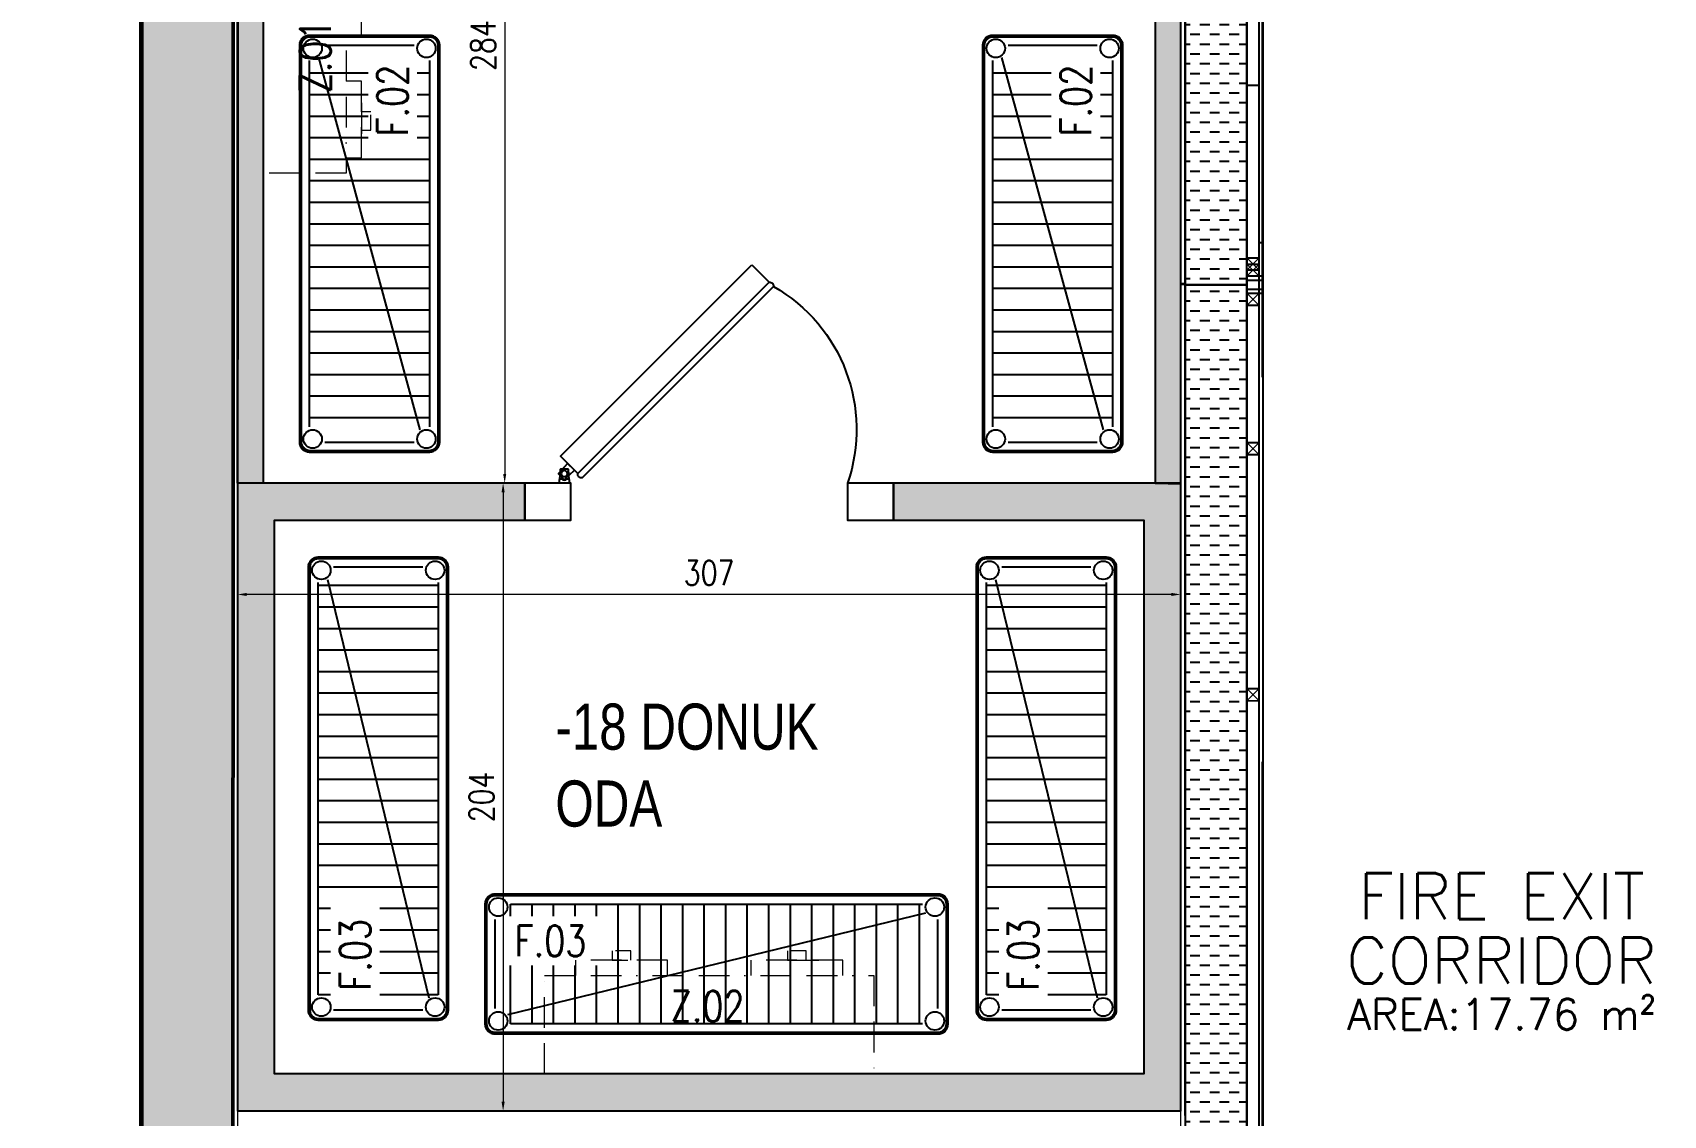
# Model space of a CAD drawing. Extents: x 820 to 5791, y 1495 to 5010.
# Drawn here: x 2020 to 2550, y 3197 to 3549 of the extents above; entities that cross this region are included whole.
import ezdxf
from ezdxf.enums import TextEntityAlignment as Align

# ---------------------------------------------------------------- set-up
doc = ezdxf.new("R2010")
doc.units = 0
doc.header["$LTSCALE"] = 20
for name, pattern in [('( Hidden )', [0.375, 0.25, -0.125]), ('BORDER', [1.75, 0.5, -0.25, 0.5, -0.25, 0, -0.25]), ('CACHE', [0.375, 0.25, -0.125]), ('DASHED2', [0.375, 0.25, -0.125])]:
    doc.linetypes.add(name, pattern=pattern)
doc.layers.get('0').update_dxf_attribs({"linetype": 'CONTINUOUS', "lineweight": 15})
doc.layers.get('DEFPOINTS').update_dxf_attribs({"linetype": 'CONTINUOUS'})
for name, color, linetype, lineweight in [('-DWG_ANA', 7, 'CONTINUOUS', 50), ('-DWG_DETAY1', 7, 'CONTINUOUS', 25), ('-dwg_sdepo', 7, 'BORDER', 9), ('3_V_Profile_Metal', 141, 'CONTINUOUS', 15), ('_00_TT_PLASTER INTERIOR', 60, 'CONTINUOUS', 0), ('Asma Tavan Ölçü', 7, 'CONTINUOUS', 15), ('DUVAR', 7, 'CONTINUOUS', 60), ('KOLON', 7, 'CONTINUOUS', 50), ('NO', 7, 'CONTINUOUS', 30), ('ölç', 63, 'CONTINUOUS', 20)]:
    doc.layers.add(name, color=color, linetype=linetype, lineweight=lineweight)
for name, color, linetype in [('2_V_Wall', 43, 'CONTINUOUS'), ('2_V_Wall_Cementboard', 240, 'CONTINUOUS'), ('2_V_Wall_Gasblock', 133, 'CONTINUOUS'), ('3_V_Insulation_Sound', 41, 'BATTING'), ('Alan', 102, 'CONTINUOUS'), ('BL-F', 34, 'CONTINUOUS'), ('BL-Z', 117, 'CONTINUOUS'), ('Kiriş', 7, 'CONTINUOUS'), ('Kıtc-003 Kapı', 3, 'CONTINUOUS'), ('Kıtc-034 Soğuk Oda', 1, 'CONTINUOUS'), ('Oda', 7, 'CONTINUOUS'), ('SDNO', 7, 'CONTINUOUS'), ('TARAMA', 8, 'CONTINUOUS')]:
    doc.layers.add(name, color=color, linetype=linetype)
doc.layers.add('_00_TT_AREA', color=140, linetype='CONTINUOUS', plot=False)
doc.layers.add('dış ölçü', color=7, linetype='CONTINUOUS', lineweight=20, true_color=0x0d6787)
doc.styles.add('BLM_YAZI', font='stylu.ttf', dxfattribs={"width": 0.8})
doc.styles.add('ROMANS', font='romans.shx', dxfattribs={"width": 0.8})
doc.styles.add('ROMANSTW', font='Romanstw.shx', dxfattribs={"width": 0.8})
doc.styles.get("Standard").update_dxf_attribs({"font": 'txttw.shx'})
doc.styles.add('TRS', font='times.ttf', dxfattribs={"width": 0.8})
doc.linetypes.add('BATTING', pattern='A,0.00254,-2.54,[134,ltypeshp.shx,S=2.54,R=0,X=-2.54,Y=0],-5.08,[134,ltypeshp.shx,S=2.54,R=180,X=2.54,Y=0],-2.54', length=10.16254)
doc.dimstyles.new('dış ölçü', dxfattribs={"dimtxt": 12, "dimasz": 5, "dimexe": 5, "dimexo": 35, "dimgap": 5, "dimtad": 1, "dimdec": 0, "dimdsep": 46, "dimtxsty": 'TRS', "dimblk": 'DOT', "dimcen": 0, "dimdle": 0.1, "dimclrd": 256, "dimclre": 256, "dimclrt": 73, "dimadec": 0, "dimazin": 0, "dimtfac": 0.3, "dimtdec": 0, "dimtix": 1, "dimtmove": 2, "dimatfit": 3, "dimldrblk": 'DOT', "dimfxl": 1, "dimfxlon": 1, "dimtolj": 1, "dimarcsym": 0})
doc.dimstyles.new('ÖLÇÜ-8', dxfattribs={"dimtxt": 8, "dimasz": 3, "dimexe": 3, "dimexo": 0, "dimgap": 3, "dimtad": 1, "dimdec": 0, "dimzin": 0, "dimdsep": 46, "dimtxsty": 'ROMANSTW', "dimsah": 1, "dimcen": 0.09, "dimclrt": 256, "dimadec": 0, "dimazin": 0, "dimtfac": 1, "dimtdec": 0, "dimtix": 1, "dimtmove": 0, "dimatfit": 0, "dimfxl": 1, "dimtolj": 1, "dimtzin": 0, "dimlwd": 9, "dimlwe": 9, "dimarcsym": 0})

# ---------------------------------------------------------------- blocks, each defined once
blk = doc.blocks.new('_Dot')
at = {"layer": 'ölç', "color": 0, "lineweight": -2}
blk.add_line((-0.5, 0), (-1, 0), dxfattribs=at)
at = {"layer": 'ölç', "color": 0, "const_width": 0.5}
blk.add_lwpolyline([(-0.25, 0, 1), (0.25, 0, 1)], format="xyb", close=True, dxfattribs=at)
blk = doc.blocks.new('*D168')
at = {"layer": 'DEFPOINTS', "color": 0, "transparency": 16777216}
for p in [(2059.03, 3686.77), (1894.18, 2926.55), (1894.18, 2926.55)]:
    blk.add_point(p, dxfattribs=at)
at = {"layer": 'dış ölçü', "lineweight": -2, "transparency": 16777216}
for p, q in [((1895.18, 3686.77), (1889.18, 3686.77)), ((1894.18, 3681.77), (1894.18, 2931.55)), ((1894.18, 2926.55), (1899.18, 2926.55))]:
    blk.add_line(p, q, dxfattribs=at)
at = {"layer": 'dış ölçü', "lineweight": -2, "transparency": 16777216, "xscale": 5, "yscale": 5, "zscale": 5}
for p, rotation in [((1894.18, 3686.77), 90), ((1894.18, 2926.55), 270)]:
    blk.add_blockref('_Dot', p, dxfattribs=dict(at, rotation=rotation))
at = {"layer": 'dış ölçü', "color": 73, "transparency": 16777216, "insert": (1883.06, 3306.66), "char_height": 12, "attachment_point": 5, "rotation": 90, "style": 'TRS'}
blk.add_mtext('\\A1;760', dxfattribs=at)
blk = doc.blocks.new('A$C022B2E79')
at = {"layer": 'Kıtc-003 Kapı', "linetype": 'ByBlock'}
for points in [[(1.8, 69.76, -0.39805), (1.94, 69.76), (5.23, 66.82), (2.97, 64.56), (0.03, 67.85, -0.39805), (0.03, 67.98)], [(2.87, 69.63, 0.617768), (3.45, 69.88), (3.51, 70.98), (0.31, 70.98), (0.37, 69.88, 0.617768), (0.94, 69.63, -0.364026)], [(0.55, 66.58), (0.37, 69.88, 0.617768), (0.94, 69.63, -0.364026), (2.87, 69.63, 0.617768), (3.45, 69.88), (3.26, 66.58, -0.39805), (3.16, 66.48), (0.65, 66.48, -0.39805)], [(68.52, 5.66, 0.491935), (69.93, 7.07), (7.71, 69.3, 0.499706), (6.29, 67.88)]]:
    blk.add_lwpolyline(points, format="xyb", close=True, dxfattribs=at)
blk.add_lwpolyline([(62.86, 0), (68.52, 5.66), (6.29, 67.88), (0.63, 62.23), (62.86, 0)], dxfattribs=at)
blk.add_circle((1.91, 67.88), 1, dxfattribs=at)
blk.add_circle((1.91, 67.88), 1, dxfattribs=at)
blk.add_arc((43.52, 53.51), 53.42, 299.6259, 19.0898, dxfattribs=at)
blk = doc.blocks.new('1YU-46152')
at = {"layer": '-DWG_ANA', "color": 0}
blk.add_lwpolyline([(3, 0, 0.414214), (0, -3), (0, -42, 0.414214), (3, -45), (147, -45, 0.414214), (150, -42), (150, -3, 0.414214), (147, 0)], format="xyb", close=True, dxfattribs=at)
at = {"layer": '-DWG_DETAY1', "color": 0}
for points in [[(8, -3), (142, -3)], [(9, -3), (9, -42)], [(16, -3), (16, -42)], [(23, -3), (23, -42)], [(30, -3), (30, -42)], [(37, -3), (37, -42)], [(44, -3), (44, -42)], [(51, -3), (51, -42)], [(58, -3), (58, -42)], [(65, -3), (65, -42)], [(72, -3), (72, -42)], [(79, -3), (79, -42)], [(86, -3), (86, -42)], [(93, -3), (93, -42)], [(100, -3), (100, -42)], [(107, -3), (107, -42)], [(114, -3), (114, -22)], [(121, -3), (121, -22)], [(128, -3), (128, -22)], [(135, -3), (135, -22)], [(142, -3), (142, -22)], [(3, -8), (3, -37)], [(7, -39), (143, -6)], [(147, -8), (147, -37)], [(142, -42), (8, -42)], [(114, -38), (114, -42)], [(121, -38), (121, -42)], [(128, -38), (128, -42)], [(135, -38), (135, -42)], [(142, -38), (142, -42)]]:
    blk.add_lwpolyline(points, dxfattribs=at)
for centre in [(4, -4), (146, -4), (4, -41), (146, -41)]:
    blk.add_circle(centre, 3, dxfattribs=at)
at = {"layer": 'NO', "style": 'ROMANS', "width": 0.8}
blk.add_attdef('NO', text='', height=10, dxfattribs=at).set_placement((129, -30), align=Align.MIDDLE)
blk = doc.blocks.new('1YU-46137')
at = {"layer": '-DWG_ANA', "color": 0}
blk.add_lwpolyline([(3, 0, 0.414214), (0, -3), (0, -42, 0.414214), (3, -45), (132, -45, 0.414214), (135, -42), (135, -3, 0.414214), (132, 0)], format="xyb", close=True, dxfattribs=at)
at = {"layer": '-DWG_DETAY1', "color": 0}
for points in [[(8, -3), (127, -3)], [(11, -3), (11, -42)], [(18, -3), (18, -42)], [(25, -3), (25, -42)], [(32, -3), (32, -42)], [(39, -3), (39, -42)], [(46, -3), (46, -42)], [(53, -3), (53, -42)], [(60, -3), (60, -42)], [(67, -3), (67, -42)], [(74, -3), (74, -42)], [(81, -3), (81, -42)], [(88, -3), (88, -42)], [(95, -3), (95, -42)], [(102, -3), (102, -22)], [(109, -3), (109, -22)], [(116, -3), (116, -22)], [(123, -3), (123, -22)], [(3, -8), (3, -37)], [(7, -39), (128, -6)], [(132, -8), (132, -37)], [(127, -42), (8, -42)], [(102, -38), (102, -42)], [(109, -38), (109, -42)], [(116, -38), (116, -42)], [(123, -38), (123, -42)]]:
    blk.add_lwpolyline(points, dxfattribs=at)
for centre in [(4, -4), (131, -4), (4, -41), (131, -41)]:
    blk.add_circle(centre, 3, dxfattribs=at)
at = {"layer": 'NO', "style": 'ROMANS', "width": 0.8}
blk.add_attdef('NO', text='', height=10, dxfattribs=at).set_placement((114, -30), align=Align.MIDDLE)
blk = doc.blocks.new('1BR-PC2NH')
at = {"layer": '-dwg_sdepo', "color": 0, "lineweight": 0}
blk.add_lwpolyline([(75, -27), (0, -27), (0, 0), (75, 0)], close=True, dxfattribs=at)
for points in [[(5, -27), (5, -32), (30, -32), (30, -27)], [(45, -27), (45, -32), (70, -32), (70, -27)], [(22.87, -32), (12.87, -32)]]:
    blk.add_lwpolyline(points, dxfattribs=at)
at = {"layer": '-dwg_sdepo', "color": 0, "linetype": 'DASHED2'}
for points in [[(14, -32), (14, -35), (20, -35), (20, -32)], [(54, -32), (54, -35), (60, -35), (60, -32)]]:
    blk.add_lwpolyline(points, close=True, dxfattribs=at)
at = {"layer": 'SDNO', "linetype": 'Continuous', "style": 'ROMANS', "width": 0.8}
blk.add_attdef('SDNO', text='', height=10, dxfattribs=at).set_placement((38, -17), align=Align.MIDDLE)
blk = doc.blocks.new('1BR-PC2DH')
at = {"layer": '-dwg_sdepo', "color": 0, "lineweight": 0}
blk.add_lwpolyline([(107, -32), (0, -32), (0, 0), (107, 0)], close=True, dxfattribs=at)
for points in [[(10, -32), (10, -37), (40, -37), (40, -32)], [(27.87, -37), (17.87, -37)], [(67, -32), (67, -37), (97, -37), (97, -32)]]:
    blk.add_lwpolyline(points, dxfattribs=at)
at = {"layer": '-dwg_sdepo', "color": 0, "linetype": 'DASHED2'}
for points in [[(22, -37), (22, -40), (28, -40), (28, -37)], [(79, -37), (79, -40), (85, -40), (85, -37)]]:
    blk.add_lwpolyline(points, close=True, dxfattribs=at)
at = {"layer": 'SDNO', "linetype": 'Continuous', "style": 'ROMANS', "width": 0.8}
blk.add_attdef('SDNO', text='', height=10, dxfattribs=at).set_placement((54, -22), align=Align.MIDDLE)
blk = doc.blocks.new('*D362')
at = {"layer": 'Asma Tavan Ölçü', "color": 0, "linetype": 'Continuous', "lineweight": 9, "transparency": 16777216}
for p, q in [((2094.44, 3402.33), (2175.52, 3402.33)), ((2172.52, 3399.33), (2172.52, 3201.28)), ((2094.44, 3198.28), (2175.52, 3198.28))]:
    blk.add_line(p, q, dxfattribs=at)
at = {"layer": 'Asma Tavan Ölçü', "color": 0, "linetype": 'Continuous', "transparency": 16777216}
for points in [[(2172.02, 3399.33), (2173.02, 3399.33), (2172.52, 3402.33)], [(2172.02, 3201.28), (2173.02, 3201.28), (2172.52, 3198.28)]]:
    blk.add_solid(points, dxfattribs=at)
at = {"layer": 'DEFPOINTS', "color": 0, "linetype": 'Continuous', "transparency": 16777216}
for p in [(2094.44, 3402.33), (2094.44, 3198.28), (2172.52, 3198.28)]:
    blk.add_point(p, dxfattribs=at)
at = {"layer": 'Asma Tavan Ölçü', "linetype": 'Continuous', "transparency": 16777216, "insert": (2165.52, 3300.3), "char_height": 8, "attachment_point": 5, "rotation": 90, "style": 'ROMANSTW'}
blk.add_mtext('\\A1;204', dxfattribs=at)
blk = doc.blocks.new('*D363')
at = {"layer": 'Asma Tavan Ölçü', "color": 0, "linetype": 'Continuous', "lineweight": 9, "transparency": 16777216}
for p, q in [((2086.15, 3402.32), (2086.15, 3363.14)), ((2392.88, 3402.34), (2392.88, 3363.14)), ((2389.88, 3366.14), (2089.15, 3366.14))]:
    blk.add_line(p, q, dxfattribs=at)
at = {"layer": 'Asma Tavan Ölçü', "color": 0, "linetype": 'Continuous', "transparency": 16777216}
for points in [[(2089.15, 3366.64), (2089.15, 3365.64), (2086.15, 3366.14)], [(2389.88, 3366.64), (2389.88, 3365.64), (2392.88, 3366.14)]]:
    blk.add_solid(points, dxfattribs=at)
at = {"layer": 'DEFPOINTS', "color": 0, "linetype": 'Continuous', "transparency": 16777216}
for p in [(2086.15, 3402.32), (2392.88, 3402.34), (2086.15, 3366.14)]:
    blk.add_point(p, dxfattribs=at)
at = {"layer": 'Asma Tavan Ölçü', "linetype": 'Continuous', "transparency": 16777216, "insert": (2239.51, 3373.14), "char_height": 8, "attachment_point": 5, "style": 'ROMANSTW'}
blk.add_mtext('\\A1;307', dxfattribs=at)
blk = doc.blocks.new('*D364')
at = {"layer": 'Asma Tavan Ölçü', "color": 0, "linetype": 'Continuous', "lineweight": 9, "transparency": 16777216}
for p, q in [((2094.96, 3686.77), (2176.04, 3686.77)), ((2173.04, 3683.77), (2173.04, 3405.33)), ((2094.44, 3402.33), (2176.04, 3402.33))]:
    blk.add_line(p, q, dxfattribs=at)
at = {"layer": 'Asma Tavan Ölçü', "color": 0, "linetype": 'Continuous', "transparency": 16777216}
for points in [[(2172.54, 3683.77), (2173.54, 3683.77), (2173.04, 3686.77)], [(2172.54, 3405.33), (2173.54, 3405.33), (2173.04, 3402.33)]]:
    blk.add_solid(points, dxfattribs=at)
at = {"layer": 'DEFPOINTS', "color": 0, "linetype": 'Continuous', "transparency": 16777216}
for p in [(2094.96, 3686.77), (2094.44, 3402.33), (2173.04, 3402.33)]:
    blk.add_point(p, dxfattribs=at)
at = {"layer": 'Asma Tavan Ölçü', "linetype": 'Continuous', "transparency": 16777216, "insert": (2166.04, 3544.55), "char_height": 8, "attachment_point": 5, "rotation": 90, "style": 'ROMANSTW'}
blk.add_mtext('\\A1;284', dxfattribs=at)

msp = doc.modelspace()

# ---------------------------------------------------------------- hatches: boundary and pattern name
h = msp.add_hatch()
h.set_pattern_fill('HONEY', color=1, angle=90)
h.paths.add_polyline_path([(2392.88, 3686.75), (2380.58, 3686.75), (2380.58, 3678.75), (2384.6, 3678.75), (2384.6, 3402.34), (2392.89, 3402.12)])
h.paths.add_polyline_path([(2260.58, 3686.74), (2086.16, 3686.74), (2086.16, 3402.33), (2094.44, 3402.33), (2094.46, 3678.74), (2260.58, 3678.74)])
h = msp.add_hatch()
h.set_pattern_fill('HONEY', color=1, angle=90)
h.set_pattern_definition([(90, (5772.9298, 1113.5544), (-2.7496306, 4.7625), [3.175, -6.35]), (210, (5772.9298, 1113.5544), (-2.7496307, -4.7625), [3.175, -6.35]), (150, (5772.9298, 1113.5544), (-5.4992613, 1e-08), [-6.35, 3.175])])
h.paths.add_polyline_path([(2086.16, 3318.31), (2086.17, 3318.31), (2086.16, 3310.31), (2086.16, 3198.28), (2392.88, 3198.28), (2392.88, 3402.34), (2299.53, 3402.34), (2299.53, 3390.33), (2380.89, 3390.33), (2380.89, 3210.27), (2098.16, 3210.28), (2098.16, 3390.33), (2179.53, 3390.33), (2179.53, 3402.33), (2086.16, 3402.33)])
at = {"layer": '2_V_Wall_Gasblock'}
h = msp.add_hatch(dxfattribs=at)
h.set_pattern_fill('DASH', color=256, style=0)
h.set_pattern_definition([(0, (5091.543, -4849.65), (3.175, 3.175), [3.175, -3.175])])
h.paths.add_polyline_path([(2394.38, 3466.77), (2414.38, 3466.77), (2414.38, 3686.77), (2394.38, 3686.77)])
h = msp.add_hatch(dxfattribs=at)
h.set_pattern_fill('DASH', color=256, style=0)
h.set_pattern_definition([(0, (5091.543, -4869.65), (3.175, 3.175), [3.175, -3.175])])
h.paths.add_polyline_path([(2394.38, 3156.51), (2414.38, 3156.51), (2414.38, 3466.77), (2394.38, 3466.77)])
at = {"layer": 'TARAMA'}
h = msp.add_hatch(dxfattribs=at)
h.set_pattern_fill('ANSI33', color=256)
h.set_pattern_definition([(45, (5164.273, -3903.1485), (-4.490128, 4.490128), []), (45, (5168.763, -3903.1485), (-4.490128, 4.490128), [3.175, -1.5875])])
edge = h.paths.add_edge_path()
edge.add_line((2084.64, 3686.77), (2084.64, 2826.55))
edge.add_line((2084.64, 2826.55), (2054.64, 2826.55))
edge.add_line((2054.64, 2826.55), (2054.96, 3686.77))

# ---------------------------------------------------------------- linework, layer by layer
at = {"layer": '2_V_Wall'}
for points in [[(2394.38, 3466.77), (2414.38, 3466.77), (2414.38, 3686.77), (2394.38, 3686.77)], [(2394.38, 3156.77), (2414.38, 3156.77), (2414.38, 3466.77), (2394.38, 3466.77)]]:
    msp.add_lwpolyline(points, close=True, dxfattribs=at)
at = {"layer": '2_V_Wall_Cementboard'}
for points in [[(2419.63, 3469.55), (2418.38, 3469.55), (2418.38, 3480.52), (2419.63, 3480.52)], [(2414.38, 3468.3), (2419.63, 3468.3), (2419.63, 3469.55), (2414.38, 3469.55)], [(2414.38, 3464.07), (2419.63, 3464.07), (2419.63, 3465.32), (2414.38, 3465.32)], [(2418.38, 3464.07), (2419.63, 3464.07), (2419.63, 3159.47), (2418.38, 3159.47)]]:
    msp.add_lwpolyline(points, close=True, dxfattribs=at)
at = {"layer": '2_V_Wall_Cementboard', "linetype": '( Hidden )', "ltscale": 50}
msp.add_lwpolyline([(2419.63, 3468.3), (2419.63, 3465.32)], dxfattribs=at)
at = {"layer": '3_V_Insulation_Sound', "linetype": 'Continuous'}
for points in [[(2418.38, 3682.77), (2414.38, 3682.77), (2414.38, 3473.55), (2418.38, 3473.55)], [(2418.38, 3531.55), (2414.38, 3531.55), (2414.38, 3475.55), (2418.38, 3475.55)], [(2418.38, 3471.55), (2414.38, 3471.55), (2414.38, 3415.55), (2418.38, 3415.55)], [(2418.38, 3460.07), (2414.38, 3460.07), (2414.38, 3335.55), (2418.38, 3335.55)], [(2418.38, 3411.55), (2414.38, 3411.55), (2414.38, 3155.55), (2418.38, 3155.55)]]:
    msp.add_lwpolyline(points, close=True, dxfattribs=at)
at = {"layer": '3_V_Profile_Metal'}
for points in [[(2414.38, 3475.55), (2414.38, 3471.55), (2418.38, 3471.55), (2418.38, 3475.55), (2414.38, 3475.55), (2418.38, 3471.55), (2414.38, 3471.55), (2418.38, 3475.55)], [(2414.38, 3473.55), (2414.38, 3469.55), (2418.38, 3469.55), (2418.38, 3473.55), (2414.38, 3473.55), (2418.38, 3469.55), (2414.38, 3469.55), (2418.38, 3473.55)], [(2414.38, 3464.07), (2414.38, 3460.07), (2418.38, 3460.07), (2418.38, 3464.07), (2414.38, 3464.07), (2418.38, 3460.07), (2414.38, 3460.07), (2418.38, 3464.07)], [(2414.38, 3415.55), (2414.38, 3411.55), (2418.38, 3411.55), (2418.38, 3415.55), (2414.38, 3415.55), (2418.38, 3411.55), (2414.38, 3411.55), (2418.38, 3415.55)], [(2414.38, 3335.55), (2414.38, 3331.55), (2418.38, 3331.55), (2418.38, 3335.55), (2414.38, 3335.55), (2418.38, 3331.55), (2414.38, 3331.55), (2418.38, 3335.55)]]:
    msp.add_lwpolyline(points, dxfattribs=at)
at = {"layer": '_00_TT_AREA'}
for points in [[(2676.38, 4182.77), (2676.38, 4159.77), (2086.46, 4159.77), (2086.46, 3858.67), (2196.78, 3858.67), (2196.78, 3686.77), (2084.72, 3686.78), (2084.71, 3196.79)], [(2394.38, 3196.77), (2394.38, 3726.77), (2475.88, 3726.77), (2475.88, 3708.27), (2487.42, 3708.27), (2487.42, 3687.58), (2584.95, 3687.58), (2584.95, 3708.27), (2620.84, 3708.27), (2620.84, 3888.27), (2790.84, 3888.27), (2790.84, 4164.77), (3292.9, 4164.76)], [(2086.21, 3686.78), (2086.16, 3198.28), (2392.9, 3198.28), (2392.88, 3467.29), (2392.88, 3466.77), (2392.88, 3485.27)], [(2419.63, 3668.3), (2419.63, 3567.8), (2419.63, 2937.8)]]:
    msp.add_lwpolyline(points, dxfattribs=at)
at = {"layer": '_00_TT_PLASTER INTERIOR'}
for points in [[(2086.14, 3485.27), (2086.16, 3198.28), (2392.9, 3198.28), (2392.88, 3467.29), (2394.38, 3467.29)], [(2086.14, 3485.27), (2086.14, 2928.05), (2392.88, 2928.05), (2392.88, 3467.29)], [(2392.88, 3466.77), (2392.88, 3485.27)], [(2394.38, 3466.77), (2392.88, 3466.77), (2392.88, 3485.27)]]:
    msp.add_lwpolyline(points, dxfattribs=at)
at = {"layer": 'DUVAR'}
msp.add_lwpolyline([(2054.96, 4825.68), (5556.89, 4825.68), (4097.11, 1745.04), (2054.96, 1745.04)], close=True, dxfattribs=at)
at = {"layer": 'Kiriş', "color": 4, "linetype": 'CACHE', "lineweight": -3, "ltscale": 50}
msp.add_lwpolyline([(2394.38, 3686.77), (2419.38, 3686.77), (2419.38, 2931.54), (2394.38, 2931.54)], close=True, dxfattribs=at)
at = {"layer": 'KOLON'}
msp.add_lwpolyline([(2084.72, 3686.77), (2084.64, 2926.55), (2054.64, 2926.55), (2054.96, 3686.77), (2084.64, 3686.77)], dxfattribs=at)
at = {"layer": 'Kıtc-034 Soğuk Oda'}
for points in [[(2086.16, 3402.33), (2086.16, 3686.74), (2260.58, 3686.74), (2260.58, 3678.74), (2094.46, 3678.74), (2094.44, 3402.33)], [(2392.89, 3402.12), (2392.88, 3686.75), (2380.58, 3686.75), (2380.58, 3678.75), (2384.58, 3678.75), (2384.6, 3402.34)], [(2179.53, 3402.33), (2086.16, 3402.33), (2086.16, 3198.28), (2392.89, 3198.28), (2392.89, 3402.34), (2299.53, 3402.33), (2299.53, 3390.33), (2380.89, 3390.34), (2380.89, 3210.28), (2098.16, 3210.28), (2098.16, 3390.33), (2179.53, 3390.33)], [(2179.53, 3390.33), (2194.53, 3390.33), (2194.53, 3402.33), (2179.53, 3402.33)], [(2299.53, 3402.33), (2284.53, 3402.33), (2284.53, 3390.33), (2299.53, 3390.33)]]:
    msp.add_lwpolyline(points, close=True, dxfattribs=at)

# ---------------------------------------------------------------- block references
at = {"layer": 'BL-F', "linetype": 'Continuous', "rotation": 90}
for p in [(2106.58, 3412.66), (2328.75, 3412.66)]:
    msp.add_blockref('1YU-46137', p, dxfattribs=at).add_auto_attribs({'NO': 'F.02'})
at = {"layer": 'BL-F', "linetype": 'Continuous'}
ref = msp.add_blockref('1YU-46152', (2154.41, 3378.01), dxfattribs=dict(at, rotation=270))
ref.add_attrib('NO', 'F.03', dxfattribs={"layer": 'NO', "height": 10, "rotation": 450, "style": 'ROMANS', "width": 0.8}).set_placement((2124.41, 3249.01), align=Align.MIDDLE)
ref = msp.add_blockref('1YU-46152', (2371.68, 3378.01), dxfattribs=dict(at, rotation=270))
ref.add_attrib('NO', 'F.03', dxfattribs={"layer": 'NO', "height": 10, "rotation": 450, "style": 'ROMANS', "width": 0.8}).set_placement((2341.68, 3249.01), align=Align.MIDDLE)
ref = msp.add_blockref('1YU-46152', (2316.93, 3223.52), dxfattribs=dict(at, rotation=180))
ref.add_attrib('NO', 'F.03', dxfattribs={"layer": 'NO', "height": 10, "rotation": 360, "style": 'ROMANS', "width": 0.8}).set_placement((2187.93, 3253.52), align=Align.MIDDLE)
at = {"layer": 'BL-Z', "linetype": 'Continuous', "rotation": 90}
msp.add_blockref('1BR-PC2NH', (2094.46, 3503.04), dxfattribs=at).add_auto_attribs({'SDNO': 'Z.01'})
at = {"layer": 'BL-Z', "linetype": 'Continuous'}
ref = msp.add_blockref('1BR-PC2DH', (2293.03, 3210.28), dxfattribs=dict(at, rotation=180))
ref.add_attrib('SDNO', 'Z.02', dxfattribs={"layer": 'SDNO', "linetype": 'Continuous', "height": 10, "rotation": 360, "style": 'ROMANS', "width": 0.8}).set_placement((2239.03, 3232.28), align=Align.MIDDLE)
at = {"layer": 'Kıtc-034 Soğuk Oda', "xscale": -1, "rotation": 180}
msp.add_blockref('A$C022B2E79', (2190.52, 3473.31), dxfattribs=at)

# ---------------------------------------------------------------- texts
at = {"linetype": 'Continuous', "insert": (2189.51, 3330.68), "char_height": 15, "attachment_point": 1, "style": 'BLM_YAZI'}
msp.add_mtext_dynamic_manual_height_columns('-18 DONUK ODA', width=103.8762, gutter_width=75, heights=[0], dxfattribs=at)
at = {"layer": 'Alan'}
msp.add_text('AREA:17.76 m²', height=10, dxfattribs=at).set_placement((2497.21, 3224.65), align=Align.CENTER)
at = {"layer": 'Oda'}
for s, p in [('FIRE EXIT', (2497.21, 3260.58)), ('CORRIDOR', (2497.21, 3239.65))]:
    msp.add_text(s, height=15, dxfattribs=at).set_placement(p, align=Align.CENTER)

# ---------------------------------------------------------------- dimensions: what is measured, and where the dimension line sits
at = {"layer": 'Asma Tavan Ölçü', "linetype": 'Continuous'}
for base, p1, p2, picture, middle in [((2173.04, 3402.33), (2094.96, 3686.77), (2094.44, 3402.33), '*D364', (2166.04, 3544.55)), ((2172.52, 3198.28), (2094.44, 3402.33), (2094.44, 3198.28), '*D362', (2165.52, 3300.3))]:
    dim = msp.add_linear_dim(base=base, p1=p1, p2=p2, angle=90, dimstyle='ÖLÇÜ-8', dxfattribs=at)
    dim.commit()
    dim.dimension.update_dxf_attribs({"geometry": picture, "text_midpoint": middle})
dim = msp.add_linear_dim(base=(2086.15, 3366.14), p1=(2392.88, 3402.34), p2=(2086.15, 3402.32), dimstyle='ÖLÇÜ-8', dxfattribs=at)
dim.commit()
dim.dimension.update_dxf_attribs({"geometry": '*D363', "text_midpoint": (2239.51, 3373.14)})
at = {"layer": 'dış ölçü'}
dim = msp.add_linear_dim(base=(1894.18, 2926.55), p1=(2059.03, 3686.77), p2=(1894.18, 2926.55), angle=90, dimstyle='dış ölçü', dxfattribs=at)
dim.commit()
dim.dimension.update_dxf_attribs({"geometry": '*D168', "text_midpoint": (1883.06, 3306.66)})

doc.saveas('drawing.dxf')
